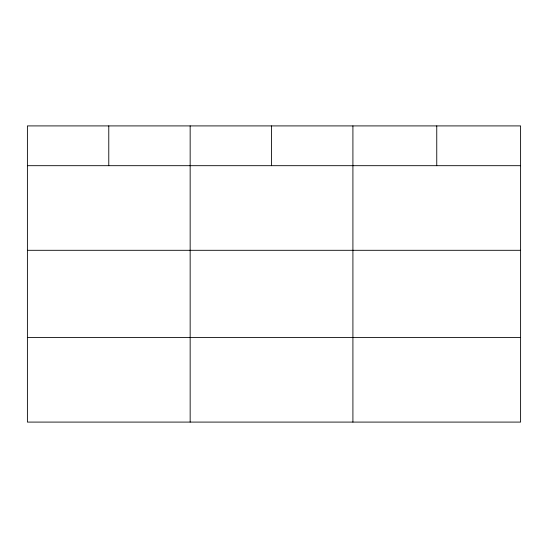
<?xml version="1.0" encoding="UTF-8"?>
<svg xmlns="http://www.w3.org/2000/svg" width="548" height="548" viewBox="0 0 548 548"><rect width="100%" height="100%" fill="white"/><g stroke="black" fill="none" stroke-linecap="round" stroke-linejoin="round"><path stroke-width="0.82" d="M520.6 250.299L520.6 125.91L27.4 125.91L27.4 422.09L520.6 422.09L520.6 250.299L27.4 250.299M27.4 165.688L520.6 165.688M27.4 337.472L520.6 337.472M436.756 125.91L436.756 165.688M352.912 125.91L352.912 422.09M271.534 125.91L271.534 165.688M190.156 125.91L190.156 422.09M108.778 125.91L108.778 165.688"/></g></svg>
